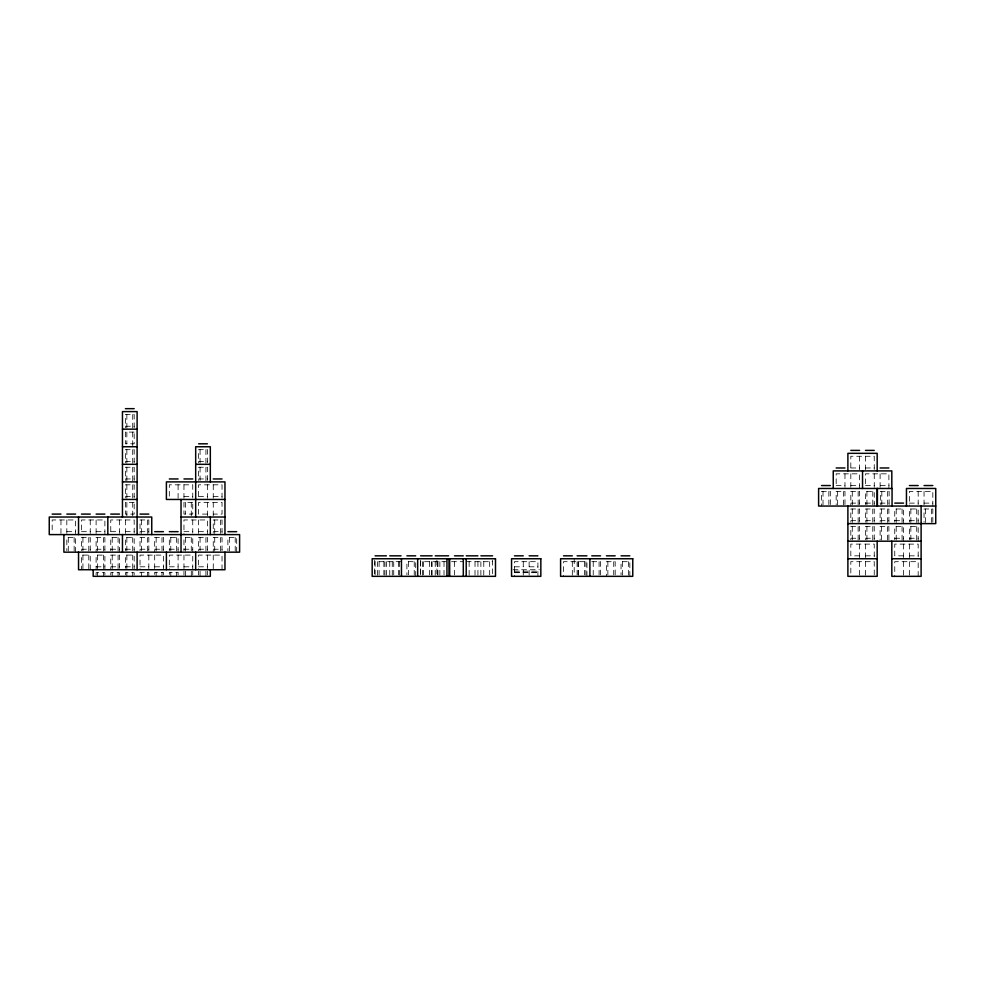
<?xml version="1.0" encoding="UTF-8"?>
<svg xmlns="http://www.w3.org/2000/svg" width="985" height="985" viewBox="0 0 985 985"><rect width="100%" height="100%" fill="white"/><g stroke="black" fill="none" stroke-linecap="round" stroke-linejoin="round"><path stroke-width="0.74" stroke-dasharray="4.92 3.69" d="M125.391 426.246L134.182 426.246M125.391 461.386L134.182 461.386M198.601 461.386L207.392 461.386M850.818 467.973L859.609 467.973M865.47 467.973L874.249 467.973M125.391 478.956L134.182 478.956M198.601 478.956L207.392 478.956M836.179 485.543L844.97 485.543M850.818 485.543L859.609 485.543M865.47 485.543L874.249 485.543M880.344 485.543L889.123 485.543M125.391 496.526L134.182 496.526M183.961 496.526L192.752 496.526M198.601 496.526L207.392 496.526M213.252 496.526L222.031 496.526M850.818 503.113L859.609 503.113M865.47 503.113L874.249 503.113M880.11 503.113L888.889 503.113M909.389 503.113L918.18 503.113M924.041 503.113L932.82 503.113M207.392 514.096L198.601 514.096L198.601 502.387L222.031 502.387L222.031 514.096L213.252 514.096M850.818 520.683L859.609 520.683M865.47 520.683L874.249 520.683M880.11 520.683L888.889 520.683M894.749 520.683L903.54 520.683M909.389 520.683L918.18 520.683M66.82 531.666L75.611 531.666M81.459 531.666L90.251 531.666M96.111 531.666L104.89 531.666M110.751 531.666L119.53 531.666M125.391 531.666L134.182 531.666M140.03 531.666L148.821 531.666M183.961 531.666L192.752 531.666M198.601 531.666L207.392 531.666M213.252 531.666L222.031 531.666M850.818 538.253L859.609 538.253M865.47 538.253L874.249 538.253M894.749 538.253L903.54 538.253M909.389 538.253L918.18 538.253M81.459 549.236L90.251 549.236M96.111 549.236L104.89 549.236M110.751 549.236L119.53 549.236M125.391 549.236L134.182 549.236M140.03 549.236L148.821 549.236M154.682 549.236L163.461 549.236M169.322 549.236L178.1 549.236M183.961 549.236L192.752 549.236M198.601 549.236L207.392 549.236M213.252 549.236L222.031 549.236M859.609 555.836L850.818 555.836L850.818 544.114L874.249 544.114L874.249 558.754M865.47 555.836L874.249 555.836M903.54 555.836L894.749 555.836L894.749 544.114L918.18 544.114L918.18 558.754M909.389 555.836L918.18 555.836M401.055 561.684L375.1 561.684L375.1 574.871M446.734 561.684L420.595 561.684L420.595 574.871M451.561 561.684L463.282 561.684M466.237 561.684L492.574 561.684M591.763 561.684L600.542 561.684L600.542 574.871M96.111 566.806L104.89 566.806M110.751 566.806L119.53 566.806M125.391 566.806L134.182 566.806M140.03 566.806L148.821 566.806M154.682 566.806L163.461 566.806M169.322 566.806L178.1 566.806M183.961 566.806L192.752 566.806M198.601 566.806L207.392 566.806M514.478 566.806L523.269 566.806M529.13 566.806L537.909 566.806M513.013 569.736L539.374 569.736M514.478 571.165L537.909 571.165M514.478 572.322L537.909 572.322M514.478 572.667L537.909 572.667M932.82 506.044L932.82 491.404L909.389 491.404L909.389 506.044M932.82 522.149L932.82 508.974L924.041 508.974L924.041 522.149M931.354 508.974L931.354 523.614M925.506 508.974L925.506 523.614M924.041 491.404L924.041 506.044M918.18 491.404L918.18 504.579M918.18 523.614L918.18 508.974L909.389 508.974L909.389 522.149M918.18 541.184L918.18 526.544L909.389 526.544L909.389 539.718M918.18 576.336L918.18 561.684L894.749 561.684L894.749 576.336M916.715 508.974L916.715 523.614M916.715 526.544L916.715 541.184M910.854 508.974L910.854 523.614M910.854 526.544L910.854 541.184M909.389 544.114L909.389 558.754M909.389 561.684L909.389 576.336M903.54 523.614L903.54 508.974L894.749 508.974L894.749 522.149M903.54 541.184L903.54 526.544L894.749 526.544L894.749 539.718M903.54 544.114L903.54 558.754M903.54 561.684L903.54 576.336M902.075 508.974L902.075 523.614M902.075 526.544L902.075 541.184M896.215 508.974L896.215 523.614M896.215 526.544L896.215 541.184M889.123 504.579L889.123 491.404L880.344 491.404L880.344 504.579M888.889 488.474L888.889 473.834L865.47 473.834L865.47 487.009M888.889 522.149L888.889 508.974L880.11 508.974L880.11 522.149M888.889 539.718L888.889 526.544L880.11 526.544L880.11 539.718M887.657 491.404L887.657 504.579M887.423 508.974L887.423 523.614M887.423 526.544L887.423 541.184M881.809 491.404L881.809 506.044M881.575 508.974L881.575 523.614M881.575 526.544L881.575 541.184M880.11 473.834L880.11 488.474M874.249 469.439L874.249 456.264L850.818 456.264L850.818 469.439M874.249 473.834L874.249 488.474M874.249 506.044L874.249 491.404L865.47 491.404L865.47 504.579M874.249 522.149L874.249 508.974L865.47 508.974L865.47 522.149M874.249 539.718L874.249 526.544L865.47 526.544L865.47 539.718M874.249 574.871L874.249 561.684L850.818 561.684L850.818 574.871M872.784 491.404L872.784 506.044M872.784 508.974L872.784 522.149M872.784 526.544L872.784 541.184M866.923 491.404L866.923 506.044M866.923 508.974L866.923 523.614M866.923 526.544L866.923 541.184M865.47 456.264L865.47 470.904M865.47 544.114L865.47 558.754M865.47 561.684L865.47 576.336M859.609 456.264L859.609 470.904M859.609 488.474L859.609 473.834L836.179 473.834L836.179 487.009M859.609 504.579L859.609 491.404L850.818 491.404L850.818 506.044M859.609 522.149L859.609 508.974L850.818 508.974L850.818 522.149M859.609 539.718L859.609 526.544L850.818 526.544L850.818 539.718M859.609 544.114L859.609 558.754M859.609 561.684L859.609 576.336M858.144 491.404L858.144 506.044M858.144 508.974L858.144 523.614M858.144 526.544L858.144 541.184M852.284 491.404L852.284 506.044M852.284 508.974L852.284 523.614M852.284 526.544L852.284 541.184M850.818 473.834L850.818 488.474M844.97 473.834L844.97 488.474M844.97 504.579L844.97 491.404L836.179 491.404L836.179 504.579M843.505 491.404L843.505 506.044M837.644 491.404L837.644 506.044M830.318 504.579L830.318 491.404L821.539 491.404L821.539 506.044M828.853 491.404L828.853 504.579M823.004 491.404L823.004 506.044M629.834 576.336L629.834 561.684L621.042 561.684L621.042 574.871M628.368 561.684L628.368 576.336M622.508 561.684L622.508 576.336M615.182 574.871L615.182 561.684L606.403 561.684L606.403 576.336M613.729 561.684L613.729 574.871M607.868 561.684L607.868 574.871M599.077 561.684L599.077 574.871M593.229 561.684L593.229 574.871M586.949 576.336L586.949 561.684L563.519 561.684L563.519 576.336M585.903 561.684L585.903 576.336M584.437 561.684L584.437 574.871M578.577 561.684L578.577 576.336M578.158 561.684L578.158 576.336M577.111 561.684L577.111 574.871M574.193 558.754L574.193 574.871M572.31 561.684L572.31 576.336M537.909 576.336L537.909 561.684L514.478 561.684L514.478 576.336M529.13 561.684L529.13 576.336M523.269 561.684L523.269 576.336M492.598 560.219L492.574 576.336M489.668 561.684L489.668 574.871M483.783 561.684L483.783 576.336M480.877 561.684L480.877 576.336M477.934 561.684L477.934 576.336M475.016 561.684L475.016 576.336M469.143 561.684L469.143 576.336M454.491 561.684L454.491 574.871M444.013 561.684L444.013 574.871M439.852 561.684L439.852 576.336M437.943 561.684L437.943 576.336M437.34 561.684L437.34 574.871M436.921 560.219L436.921 574.871M435.235 561.684L435.235 576.336M432.095 561.684L432.095 576.336M431.479 561.684L431.479 576.336M429.374 561.684L429.374 574.871M423.304 561.684L423.304 574.871M422.688 561.684L422.688 576.336M420.373 560.219L420.373 574.871M415.695 576.336L415.695 561.684L406.904 561.684L406.904 574.871M414.229 561.684L414.229 576.336M408.369 561.684L408.369 574.871M399.59 561.684L399.59 576.336M398.531 561.684L398.531 574.871M393.729 561.684L393.729 574.871M392.264 561.684L392.264 576.336M389.752 561.684L389.752 576.336M386.403 561.684L386.403 576.336M384.95 561.684L384.95 576.336M383.891 561.684L383.891 574.871M379.09 561.684L379.09 574.871M377.624 561.684L377.624 576.336M374.694 560.219L374.694 576.336M236.683 552.166L236.683 537.527L227.892 537.527L227.892 550.701M235.218 537.527L235.218 552.166M229.357 537.527L229.357 552.166M222.031 497.991L222.031 484.817L198.601 484.817L198.601 497.991M222.031 533.131L222.031 519.957L213.252 519.957L213.252 533.131M222.031 550.701L222.031 537.527L213.252 537.527L213.252 552.166M222.031 569.736L222.031 555.097L198.601 555.097L198.601 569.736M220.566 519.957L220.566 534.596M220.566 537.527L220.566 552.166M214.718 519.957L214.718 534.596M214.718 537.527L214.718 552.166M213.252 484.817L213.252 499.457M213.252 502.387L213.252 517.027M213.252 555.097L213.252 569.736M207.392 462.851L207.392 449.665L198.601 449.665L198.601 462.851M207.392 480.421L207.392 467.247L198.601 467.247L198.601 480.421M207.392 484.817L207.392 499.457M207.392 502.387L207.392 517.027M207.392 534.596L207.392 519.957L183.961 519.957L183.961 534.596M207.392 550.701L207.392 537.527L198.601 537.527L198.601 550.701M207.392 555.097L207.392 569.736M207.392 571.165L207.392 575.043M205.927 449.665L205.927 464.317M205.927 467.247L205.927 481.887M205.927 537.527L205.927 552.166M205.927 571.165L205.927 576.336M200.066 449.665L200.066 464.317M200.066 467.247L200.066 480.421M200.066 537.527L200.066 550.701M200.066 571.165L200.066 576.336M198.601 519.957L198.601 534.596M198.601 571.165L198.601 575.043M192.752 497.991L192.752 484.817L169.322 484.817L169.322 497.991M192.752 519.957L192.752 533.131M192.752 552.166L192.752 537.527L183.961 537.527L183.961 550.701M192.752 569.736L192.752 555.097L169.322 555.097L169.322 569.736M192.752 571.165L192.752 575.043M191.275 502.387L191.275 517.027M191.287 537.527L191.287 550.701M191.287 571.165L191.287 576.336M185.426 502.387L185.426 514.096M185.426 537.527L185.426 552.166M185.426 571.165L185.426 576.336M183.961 484.817L183.961 499.457M183.961 555.097L183.961 569.736M183.961 571.165L183.961 575.043M178.1 484.817L178.1 499.457M178.1 552.166L178.1 537.527L169.322 537.527L169.322 550.701M178.1 555.097L178.1 569.736M178.1 574.994L178.1 572.322L169.322 572.322L169.322 574.994M176.647 537.527L176.647 552.166M176.647 572.322L176.647 576.336M170.787 537.527L170.787 552.166M170.787 572.322L170.787 576.336M163.461 550.701L163.461 537.527L154.682 537.527L154.682 552.166M163.461 569.736L163.461 555.097L140.03 555.097L140.03 569.736M163.461 574.994L163.461 572.322L154.682 572.322L154.682 574.994M161.996 537.527L161.996 550.701M161.996 572.322L161.996 576.336M156.147 537.527L156.147 552.166M156.147 572.322L156.147 576.336M154.682 555.097L154.682 569.736M148.821 533.131L148.821 519.957L140.03 519.957L140.03 533.131M148.821 550.701L148.821 537.527L140.03 537.527L140.03 550.701M148.821 555.097L148.821 569.736M148.821 576.336L148.821 572.322L140.03 572.322L140.03 576.336M147.356 519.957L147.356 534.596M147.356 537.527L147.356 552.166M147.356 572.322L147.356 576.336M141.495 519.957L141.495 534.596M141.495 537.527L141.495 550.701M141.495 572.322L141.495 576.336M134.182 427.712L134.182 414.525L125.391 414.525L125.391 427.712M134.182 462.851L134.182 449.665L125.391 449.665L125.391 462.851M134.182 480.421L134.182 467.247L125.391 467.247L125.391 480.421M134.182 497.991L134.182 484.817L125.391 484.817L125.391 497.991M134.182 533.131L134.182 519.957L110.751 519.957L110.751 533.131M134.182 552.166L134.182 537.527L125.391 537.527L125.391 550.701M134.182 569.736L134.182 555.097L125.391 555.097L125.391 568.271M134.182 575.105L134.182 572.667L125.391 572.667L125.391 576.336M132.716 414.525L132.716 429.164M132.716 432.095L132.716 446.747M132.716 449.665L132.716 464.317M132.716 467.247L132.716 481.887M132.716 484.817L132.716 497.991M132.716 502.387L132.716 517.027M132.716 537.527L132.716 550.701M132.716 555.097L132.716 569.736M132.716 572.667L132.716 576.336M126.856 414.525L126.856 429.164M126.856 432.095L126.856 443.816M126.856 449.665L126.856 464.317M126.856 467.247L126.856 481.887M126.856 484.817L126.856 499.457M126.856 502.387L126.856 517.027M126.856 537.527L126.856 552.166M126.856 555.097L126.856 569.736M126.856 572.667L126.856 576.336M125.391 519.957L125.391 534.596M119.53 519.957L119.53 534.596M119.53 552.166L119.53 537.527L110.751 537.527L110.751 550.701M119.53 568.271L119.53 555.097L110.751 555.097L110.751 569.736M119.53 575.105L119.53 572.667L110.751 572.667L110.751 575.105M118.077 537.527L118.077 552.166M118.077 555.097L118.077 569.736M118.077 572.667L118.077 576.336M112.216 537.527L112.216 552.166M112.216 555.097L112.216 569.736M112.216 572.667L112.216 576.336M104.89 534.596L104.89 519.957L81.459 519.957L81.459 533.131M104.89 550.701L104.89 537.527L96.111 537.527L96.111 552.166M104.89 569.736L104.89 555.097L96.111 555.097L96.111 569.736M104.89 575.105L104.89 572.667L96.111 572.667L96.111 576.336M103.425 537.527L103.425 552.166M103.425 555.097L103.425 569.736M103.425 572.667L103.425 576.336M97.577 537.527L97.577 552.166M97.577 555.097L97.577 569.736M97.577 572.667L97.577 576.336M96.111 519.957L96.111 534.596M90.251 519.957L90.251 534.596M90.251 550.701L90.251 537.527L81.459 537.527L81.459 550.701M90.251 569.736L90.251 555.097L81.459 555.097L81.459 569.736M88.785 537.527L88.785 552.166M88.785 555.097L88.785 569.736M82.925 537.527L82.925 552.166M82.925 555.097L82.925 569.736M75.611 534.596L75.611 519.957L52.18 519.957L52.18 533.131M75.611 552.166L75.611 537.527L66.82 537.527L66.82 550.701M74.146 537.527L74.146 552.166M68.285 537.527L68.285 552.166M66.82 519.957L66.82 534.596M60.959 519.957L60.959 534.596M134.182 432.095L125.391 432.095L125.391 443.816L134.182 443.816L134.182 432.095M134.182 502.387L125.391 502.387L125.391 514.096L134.182 514.096L134.182 502.387M192.752 502.387L183.961 502.387L183.961 514.096L192.752 514.096L192.74 502.387"/><path stroke-width="1.48" d="M125.391 408.664L134.182 408.664M122.46 429.164L137.112 429.164M198.601 443.816L207.392 443.816M122.46 446.747L137.112 446.747M850.818 450.404L859.609 450.404M865.47 450.404L874.249 450.404M122.46 464.317L137.112 464.317M195.683 464.317L210.322 464.317M836.179 467.973L844.97 467.973M880.11 467.973L888.889 467.973M169.322 478.956L178.1 478.956M183.961 478.956L192.752 478.956M213.252 478.956L222.031 478.956M122.46 481.887L137.112 481.887M821.539 485.543L830.318 485.543M909.389 485.543L918.18 485.543M924.041 485.543L932.82 485.543M122.46 499.457L137.112 499.457M224.962 499.457L166.391 499.457L166.391 481.887L224.962 481.887L224.962 534.596M894.749 503.113L903.54 503.113M935.75 506.044L818.609 506.044L818.609 488.474L892.053 488.474L892.053 506.044M52.18 514.096L60.959 514.096M66.82 514.096L75.611 514.096M81.459 514.096L90.251 514.096M96.111 514.096L104.89 514.096M110.751 514.096L119.53 514.096M140.03 514.096L148.821 514.096M181.031 517.027L224.962 517.027M847.888 523.614L935.75 523.614L935.75 488.474L906.459 488.474L906.459 506.044M154.682 531.666L163.461 531.666M169.322 531.666L178.1 531.666M227.892 531.666L236.683 531.666M847.888 541.184L921.11 541.184M375.1 555.836L386.403 555.836M389.752 555.836L401.055 555.836M406.904 555.836L415.695 555.836M420.595 555.836L432.095 555.836M435.235 555.836L448.631 555.836M454.491 555.836L463.282 555.836M466.237 555.836L477.934 555.836M480.877 555.836L492.574 555.836M514.478 555.836L523.269 555.836M529.13 555.836L537.909 555.836M563.519 555.836L572.31 555.836M577.111 555.836L586.949 555.836M591.763 555.836L600.542 555.836M606.403 555.836L615.182 555.836M621.042 555.836L629.834 555.836M847.888 558.754L877.179 558.754M891.819 558.754L921.11 558.754M921.11 506.044L921.11 576.336L891.819 576.336L891.819 541.184M891.819 488.474L891.819 470.904L833.248 470.904L833.248 488.474M877.413 488.474L877.413 506.044M877.179 470.904L877.179 453.334L847.888 453.334L847.888 470.904M877.179 488.474L877.179 506.044M877.179 541.184L877.179 576.336L847.888 576.336L847.888 506.044M862.54 470.904L862.54 488.474M589.88 558.754L589.88 576.336M466.213 558.754L466.213 576.336M463.307 558.754L463.307 576.336M449.665 558.754L449.665 576.336M449.049 558.754L449.049 576.336M446.944 558.754L446.944 576.336M417.665 558.754L417.665 576.336M401.461 558.754L401.461 576.336M224.962 552.166L224.962 569.736L78.541 569.736L78.541 552.166M210.322 481.887L210.322 446.747L195.683 446.747L195.683 517.027M210.322 517.027L210.322 534.596M210.322 569.736L210.322 576.336L93.181 576.336L93.181 569.736M195.683 552.166L195.683 569.736M181.031 499.457L181.031 552.166M166.391 552.166L166.391 569.736M151.752 534.596L151.752 517.027L49.25 517.027L49.25 534.596L239.601 534.596L239.601 552.166L63.89 552.166L63.89 534.596M137.112 534.596L137.112 411.595L122.46 411.595L122.46 517.027M137.112 552.166L137.112 569.736M122.46 534.596L122.46 552.166M107.821 517.027L107.821 534.596M78.541 517.027L78.541 534.596M495.504 558.754L372.17 558.754L372.17 576.336L495.504 576.336L495.504 558.754M540.839 558.754L511.547 558.754L511.547 576.336L540.839 576.336L540.839 558.754M632.764 558.754L560.588 558.754L560.588 576.336L632.764 576.336L632.764 558.754"/></g></svg>
